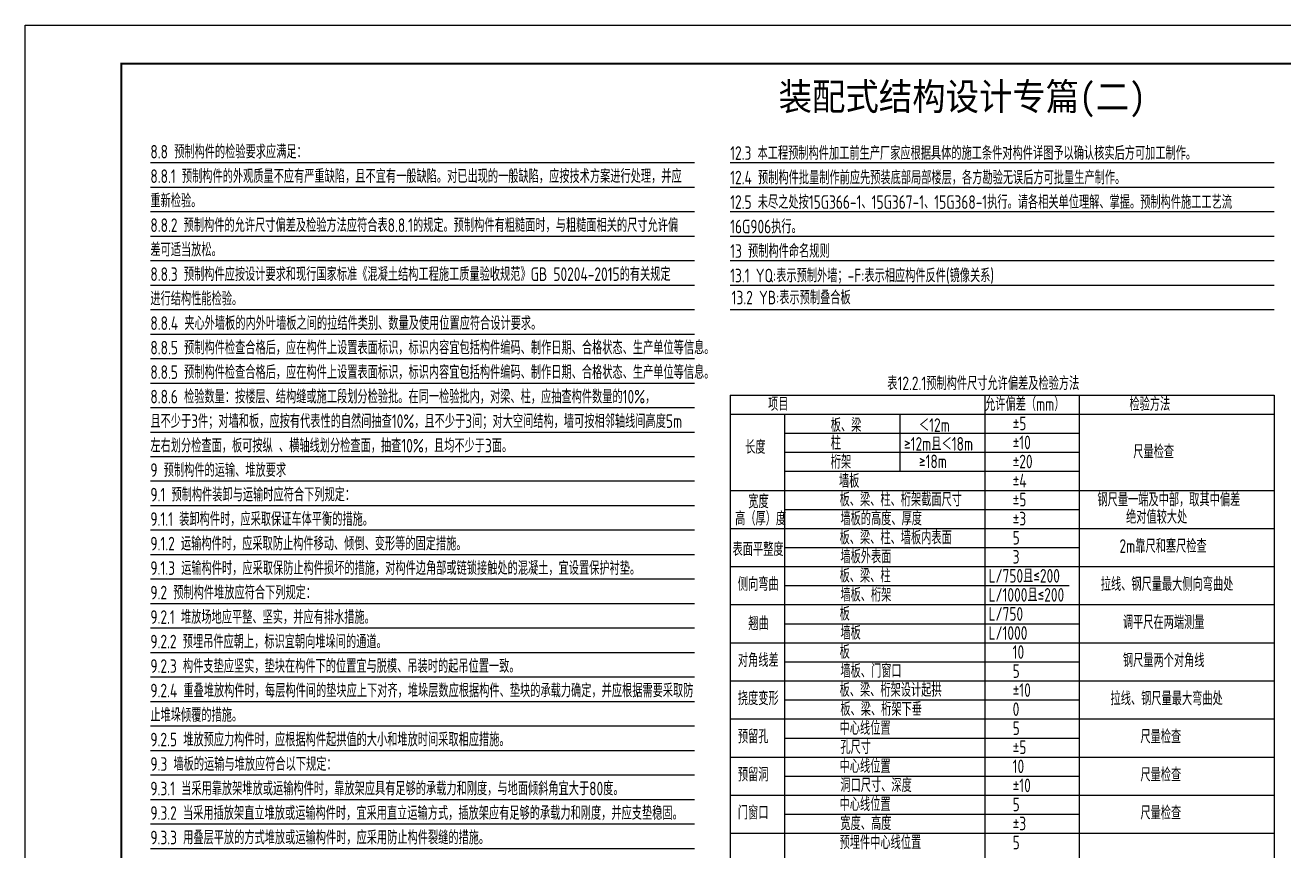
# Model space of a CAD drawing. Extents: x -85320 to 1679916, y -1321939 to 627.
# Drawn here: x 1113936 to 1160211, y -704294 to -673956 of the extents above; entities that cross this region are included whole.
import ezdxf

# ---------------------------------------------------------------- set-up
doc = ezdxf.new("R2010")
doc.units = 0
doc.header["$LTSCALE"] = 1000
for name, color, linetype in [('BORDER', 7, 'Continuous'), ('W文字', 7, 'Continuous'), ('中文', 7, 'Continuous'), ('总说明下划线', 8, 'Continuous'), ('打印线框', 7, 'Continuous'), ('拉模', 7, 'Continuous')]:
    doc.layers.add(name, color=color, linetype=linetype)
doc.styles.add('TSSD_Rein', font='Tssdeng.shx', dxfattribs={"width": 0.7, "bigfont": 'hztxt.shx'})
doc.styles.add('TW-宋体', font='', dxfattribs={"width": 0.8})
doc.styles.get('TW-宋体').set_extended_font_data('SimSun')

# ---------------------------------------------------------------- blocks, each defined once
blk = doc.blocks.new('图框1')
at = {"layer": 'BORDER', "const_width": 50}
blk.add_lwpolyline([(1377779, -823089), (1377779, -783089), (1433679, -783089), (1433679, -823089)], close=True, dxfattribs=at)

msp = doc.modelspace()

# ---------------------------------------------------------------- linework, layer by layer
at = {"layer": '总说明下划线', "color": 9}
for p, q in [((1118539.776, -679004.339), (1138539.776, -679004.339)), ((1118539.776, -679004.339), (1138539.776, -679004.339)), ((1139854.672, -679004.339), (1159854.672, -679004.339)), ((1118539.776, -679904.339), (1138539.776, -679904.339)), ((1139854.672, -679904.339), (1159854.672, -679904.339)), ((1118539.776, -680804.339), (1138539.776, -680804.339)), ((1139854.672, -680804.339), (1159854.672, -680804.339)), ((1118539.776, -681704.339), (1138539.776, -681704.339)), ((1139854.672, -681704.339), (1159854.672, -681704.339)), ((1118539.776, -682604.339), (1138539.776, -682604.339)), ((1139854.672, -682604.339), (1159854.672, -682604.339)), ((1118539.776, -683504.339), (1138539.776, -683504.339)), ((1139854.672, -683504.339), (1159854.672, -683504.339)), ((1118539.776, -684404.339), (1138539.776, -684404.339)), ((1139854.672, -684404.339), (1159854.672, -684404.339)), ((1118539.776, -685304.339), (1138539.776, -685304.339)), ((1118539.776, -685304.339), (1138539.776, -685304.339)), ((1118539.776, -686204.339), (1138539.776, -686204.339)), ((1118539.776, -686204.339), (1138539.776, -686204.339)), ((1118539.776, -687104.339), (1138539.776, -687104.339)), ((1118539.776, -687104.339), (1138539.776, -687104.339)), ((1139854.673, -687548.388), (1159854.673, -687548.388)), ((1139854.673, -687548.388), (1159731.355, -687548.388)), ((1139854.673, -687548.388), (1159854.673, -687548.388)), ((1139854.673, -687548.388), (1139854.673, -715548.388)), ((1149214.305, -687548.388), (1149214.305, -714148.388)), ((1152682.102, -687548.388), (1152682.102, -714148.388)), ((1159854.673, -687548.388), (1159854.673, -715548.388)), ((1118539.776, -688004.339), (1138539.776, -688004.339)), ((1118539.776, -688004.339), (1138539.776, -688004.339)), ((1139854.673, -688248.388), (1159854.673, -688248.388)), ((1141854.673, -688248.388), (1141854.673, -714148.388)), ((1146097.909, -688248.388), (1146097.909, -690348.388)), ((1118539.776, -688904.339), (1138539.776, -688904.339)), ((1118539.776, -688904.339), (1138539.776, -688904.339)), ((1141854.673, -688948.388), (1152682.102, -688948.388)), ((1118539.776, -689804.339), (1138539.776, -689804.339)), ((1118539.776, -689804.339), (1138539.776, -689804.339)), ((1141854.673, -689648.388), (1152682.102, -689648.388)), ((1141854.673, -690348.388), (1152682.102, -690348.388)), ((1118539.776, -690704.339), (1138539.776, -690704.339)), ((1139854.673, -691048.388), (1159854.673, -691048.388)), ((1118539.776, -691604.339), (1138539.776, -691604.339)), ((1141854.673, -691748.388), (1152682.102, -691748.388)), ((1118539.775, -692504.339), (1138539.775, -692504.339)), ((1139854.673, -692448.388), (1159854.673, -692448.388)), ((1141854.673, -693148.388), (1152682.102, -693148.388)), ((1118539.776, -693404.339), (1138539.776, -693404.339)), ((1139854.673, -693848.388), (1159854.673, -693848.388)), ((1118539.775, -694304.339), (1138539.775, -694304.339)), ((1141854.673, -694548.388), (1152314.305, -694548.388)), ((1118539.776, -695204.339), (1138539.776, -695204.339)), ((1139854.673, -695248.388), (1159854.673, -695248.388)), ((1141854.673, -695948.388), (1152682.102, -695948.388)), ((1118539.775, -696104.339), (1138539.775, -696104.339)), ((1139854.673, -696648.388), (1159854.673, -696648.388)), ((1118539.776, -697004.339), (1138539.776, -697004.339)), ((1141854.673, -697348.388), (1152682.102, -697348.388)), ((1118539.776, -697904.339), (1138539.776, -697904.339)), ((1139854.673, -698048.388), (1159854.673, -698048.388)), ((1141854.673, -698748.388), (1152682.102, -698748.388)), ((1118539.776, -698804.339), (1138539.776, -698804.339)), ((1139854.673, -699448.388), (1159854.673, -699448.388)), ((1118539.776, -699704.339), (1138539.776, -699704.339)), ((1141854.673, -700148.388), (1152682.102, -700148.388)), ((1118539.776, -700604.339), (1138539.776, -700604.339)), ((1139854.673, -700848.388), (1159854.673, -700848.388)), ((1118539.776, -701504.339), (1138539.776, -701504.339)), ((1141854.673, -701548.388), (1152682.102, -701548.388)), ((1118539.776, -702404.339), (1138539.776, -702404.339)), ((1139854.673, -702248.388), (1159854.673, -702248.388)), ((1118539.776, -703304.339), (1138539.776, -703304.339)), ((1141854.673, -702948.388), (1152682.102, -702948.388)), ((1139854.673, -703648.388), (1159854.673, -703648.388)), ((1118539.776, -704204.339), (1138539.776, -704204.339))]:
    msp.add_line(p, q, dxfattribs=at)
at = {"layer": '打印线框', "color": 1}
msp.add_lwpolyline([(1113936.21, -733420.217), (1113936.21, -673955.571), (1198036.21, -673955.571), (1198036.21, -733420.217)], close=True, dxfattribs=at)

# ---------------------------------------------------------------- block references
at = {"layer": '拉模', "color": 3, "xscale": 1.415824915824916, "yscale": 1.415824915824916, "zscale": 1.415824915824916}
msp.add_blockref('图框1', (-833217.991, 433345.089), dxfattribs=at)

# ---------------------------------------------------------------- texts
at = {"layer": 'W文字', "color": 4, "style": 'TW-宋体', "width": 0.9}
msp.add_text('装配式结构设计专篇(二)', height=1000, dxfattribs=at).set_placement((1141638.083, -677078.659))
at = {"layer": '中文', "color": 4, "linetype": 'Continuous', "style": 'TSSD_Rein', "width": 0.75}
for s, p in [('8.8 预制构件的检验要求应满足：', (1118539.783, -678854.898)), ('12.3 本工程预制构件加工前生产厂家应根据具体的施工条件对构件详图予以确认核实后方可加工制作。', (1139854.68, -678904.339)), ('8.8.1 预制构件的外观质量不应有严重缺陷，且不宜有一般缺陷。对已出现的一般缺陷，应按技术方案进行处理，并应', (1118539.783, -679754.898)), ('12.4 预制构件批量制作前应先预装底部局部楼层，各方勘验无误后方可批量生产制作。', (1139854.68, -679804.339)), ('重新检验。', (1118539.783, -680654.898)), ('12.5 未尽之处按15G366-1、15G367-1、15G368-1执行。请各相关单位理解、掌握。预制构件施工工艺流', (1139854.68, -680704.339)), ('8.8.2 预制构件的允许尺寸偏差及检验方法应符合表8.8.1的规定。预制构件有粗糙面时，与粗糙面相关的尺寸允许偏', (1118539.783, -681554.898)), ('16G906执行。', (1139854.68, -681604.339)), ('差可适当放松。', (1118539.783, -682454.898)), ('8.8.3 预制构件应按设计要求和现行国家标准《混凝土结构工程施工质量验收规范》GB 50204-2015的有关规定', (1118539.783, -683354.898)), ('进行结构性能检验。', (1118539.783, -684254.898)), ('8.8.4 夹心外墙板的内外叶墙板之间的拉结件类别、数量及使用位置应符合设计要求。', (1118539.783, -685154.898)), ('8.8.5 预制构件检查合格后，应在构件上设置表面标识，标识内容宜包括构件编码、制作日期、合格状态、生产单位等信息。', (1118539.783, -686054.898)), ('8.8.5 预制构件检查合格后，应在构件上设置表面标识，标识内容宜包括构件编码、制作日期、合格状态、生产单位等信息。', (1118539.783, -686954.898)), ('表12.2.1预制构件尺寸允许偏差及检验方法', (1145632.418, -687366.945)), ('8.8.6 检验数量：按楼层、结构缝或施工段划分检验批。在同一检验批内，对梁、柱，应抽查构件数量的10%%%，', (1118539.783, -687854.898)), ('项目', (1141248.922, -688129.317)), ('允许偏差（mm）', (1149226.126, -688129.317)), ('检验方法', (1154534.679, -688129.317)), ('且不少于3件；对墙和板，应按有代表性的自然间抽查10%%%，且不少于3间；对大空间结构，墙可按相邻轴线间高度5m', (1118539.783, -688754.898)), ('板、梁', (1143554.334, -688900.349)), ('＜12m', (1146795.672, -688900.349)), ('±5', (1150241.725, -688839.112)), ('柱', (1143554.334, -689554.026)), ('左右划分检查面，板可按纵 、横轴线划分检查面，抽查10%%%，且均不少于3面。', (1118539.783, -689654.898)), ('长度', (1140405.231, -689707.342)), ('≥12m且＜18m', (1146247.713, -689591.239)), ('±10', (1150241.725, -689539.112)), ('尺量检查', (1154676.51, -689877.913)), ('桁架', (1143554.334, -690254.026)), ('≥18m', (1146795.672, -690234.764)), ('±20', (1150241.725, -690239.112)), ('9 预制构件的运输、堆放要求', (1118539.777, -690554.898)), ('墙板', (1143855.057, -690954.026)), ('±4', (1150241.725, -690939.112)), ('9.1 预制构件装卸与运输时应符合下列规定：', (1118539.783, -691454.898)), ('宽度', (1140522.818, -691705.149)), ('板、梁、柱、桁架截面尺寸', (1143878.591, -691634.764)), ('±5', (1150241.725, -691639.112)), ('钢尺量一端及中部，取其中偏差', (1153358.766, -691639.112)), ('9.1.1 装卸构件时，应采取保证车体平衡的措施。', (1118539.783, -692354.898)), ('高（厚）度', (1140037.974, -692333.247)), ('墙板的高度、厚度', (1143907.54, -692334.764)), ('绝对值较大处', (1154410.064, -692275.611)), ('±3', (1150241.725, -692339.112)), ('9.1.2 运输构件时，应采取防止构件移动、倾倒、变形等的固定措施。', (1118539.783, -693254.898)), ('板、梁、柱、墙板内表面', (1143878.591, -693034.764)), ('5', (1150241.725, -693039.112)), ('表面平整度', (1139942.699, -693461.421)), ('墙板外表面', (1143907.54, -693734.764)), ('2m靠尺和塞尺检查', (1154168.604, -693345.561)), ('9.1.3 运输构件时，应采取保防止构件损坏的措施，对构件边角部或链锁接触处的混凝土，宜设置保护衬垫。', (1118539.783, -694154.898)), ('3', (1150241.725, -693739.112)), ('板、梁、柱', (1143878.591, -694434.764)), ('L/750且≤200', (1149354.451, -694439.112)), ('9.2 预制构件堆放应符合下列规定：', (1118539.783, -695054.898)), ('侧向弯曲', (1140138.375, -694742.159)), ('墙板、桁架', (1143907.54, -695134.764)), ('拉线、钢尺量最大侧向弯曲处', (1153480.949, -694745.561)), ('L/1000且≤200', (1149354.451, -695139.112)), ('9.2.1 堆放场地应平整、坚实，并应有排水措施。', (1118539.783, -695954.898)), ('板', (1143878.591, -695834.764)), ('L/750', (1149354.451, -695839.112)), ('翘曲', (1140522.818, -696187.2)), ('调平尺在两端测量', (1154294.231, -696145.561)), ('9.2.2 预埋吊件应朝上，标识宜朝向堆垛间的通道。', (1118539.783, -696854.898)), ('墙板', (1143907.54, -696534.764)), ('L/1000', (1149354.451, -696539.112)), ('板', (1143878.591, -697234.764)), ('10', (1150241.725, -697239.112)), ('9.2.3 构件支垫应坚实，垫块在构件下的位置宜与脱模、吊装时的起吊位置一致。', (1118539.783, -697754.898)), ('对角线差', (1140138.375, -697542.159)), ('钢尺量两个对角线', (1154294.231, -697545.561)), ('墙板、门窗口', (1143907.54, -697934.764)), ('5', (1150241.725, -697939.112)), ('9.2.4 重叠堆放构件时，每层构件间的垫块应上下对齐，堆垛层数应根据构件、垫块的承载力确定，并应根据需要采取防', (1118539.783, -698654.898)), ('板、梁、桁架设计起拱', (1143878.591, -698634.764)), ('±10', (1150241.725, -698639.112)), ('挠度变形', (1140138.375, -698942.159)), ('拉线、钢尺量最大弯曲处', (1153840.148, -698945.561)), ('止堆垛倾覆的措施。', (1118539.783, -699554.898)), ('板、梁、桁架下垂', (1143907.54, -699334.764)), ('0', (1150241.725, -699339.112)), ('中心线位置', (1143878.591, -700034.764)), ('5', (1150241.725, -700039.112)), ('9.2.5 堆放预应力构件时，应根据构件起拱值的大小和堆放时间采取相应措施。', (1118539.783, -700454.898)), ('预留孔', (1140138.375, -700342.159)), ('尺量检查', (1154937.634, -700345.561)), ('孔尺寸', (1143907.54, -700734.764)), ('±5', (1150241.725, -700739.112)), ('9.3 墙板的运输与堆放应符合以下规定：', (1118539.783, -701354.898)), ('中心线位置', (1143878.591, -701434.764)), ('10', (1150241.725, -701439.112)), ('预留洞', (1140138.375, -701742.159)), ('尺量检查', (1154937.634, -701745.561)), ('9.3.1 当采用靠放架堆放或运输构件时，靠放架应具有足够的承载力和刚度，与地面倾斜角宜大于80度。', (1118539.783, -702254.898)), ('洞口尺寸、深度', (1143907.54, -702134.764)), ('±10', (1150241.725, -702139.112)), ('中心线位置', (1143878.591, -702834.764)), ('5', (1150241.725, -702839.112)), ('9.3.2 当采用插放架直立堆放或运输构件时，宜采用直立运输方式，插放架应有足够的承载力和刚度，并应支垫稳固。', (1118539.783, -703154.898)), ('门窗口', (1140138.375, -703142.159)), ('尺量检查', (1154937.634, -703145.561)), ('宽度、高度', (1143907.54, -703534.764)), ('±3', (1150241.725, -703539.112)), ('9.3.3 用叠层平放的方式堆放或运输构件时，应采用防止构件裂缝的措施。', (1118539.783, -704054.898)), ('预埋件中心线位置', (1143878.591, -704234.764)), ('5', (1150241.725, -704239.112))]:
    msp.add_text(s, height=500, dxfattribs=at).set_placement(p)
at = {"layer": '中文', "color": 1, "linetype": 'Continuous', "style": 'TSSD_Rein', "width": 0.75}
for s, p in [('13 预制构件命名规则', (1139854.675, -682504.339)), ('13.1 YQ:表示预制外墙；-F:表示相应构件反件(镜像关系)', (1139854.675, -683404.339)), ('13.2 YB:表示预制叠合板', (1139909.711, -684214.307))]:
    msp.add_text(s, height=500, dxfattribs=at).set_placement(p)

doc.saveas('drawing.dxf')
